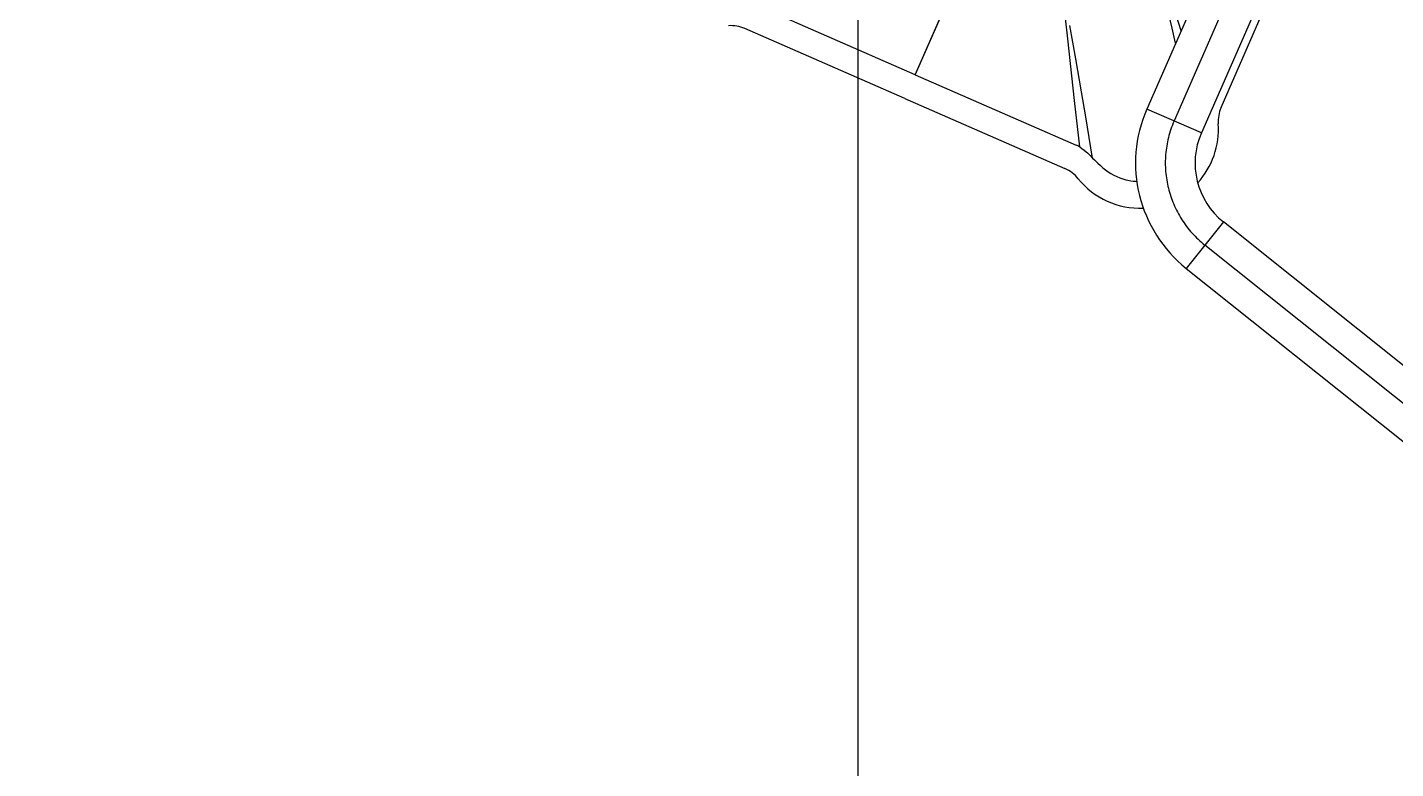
# Model space of a CAD drawing. Header units: millimetres. Extents: x 1145859089 to 1147511753, y -1047484727 to -1047247487.
# Drawn here: x 1146335199 to 1146335981, y -1047431751 to -1047431328 of the extents above; entities that cross this region are included whole.
import ezdxf
from ezdxf.xclip import XClip

# ---------------------------------------------------------------- set-up
doc = ezdxf.new("R2010")
doc.units = ezdxf.units.MM
doc.header["$LTSCALE"] = 100
doc.header["$MEASUREMENT"] = 0
doc.header["$XCLIPFRAME"] = 2
doc.linetypes.add('단지배치도$0$CENTER', pattern=[31, 30, -0.5, 0, -0.5])
doc.layers.get('0').update_dxf_attribs({"linetype": 'CONTINUOUS'})
doc.layers.add('XREF', color=135, linetype='CONTINUOUS')
doc.layers.add('단지배치도$0$W240910', color=135, linetype='CONTINUOUS')

# ---------------------------------------------------------------- blocks, each defined once
blk = doc.blocks.new('단지배치도$0$zw$9902')
at = {"layer": '단지배치도$0$W240910', "ltscale": 5}
blk.add_line((67000.06, -51499.98), (67000.06, -67681.69), dxfattribs=at)
at = {"layer": '단지배치도$0$W240910', "linetype": '단지배치도$0$CENTER'}
for p, q in [((67229.91, -59899.64), (67180.77, -60011.99)), ((67481.54, -60309.22), (67198.27, -60082.9))]:
    blk.add_line(p, q, dxfattribs=at)
at = {"layer": '단지배치도$0$W240910', "linetype": 'ByBlock', "ltscale": 20}
for p, q in [((67032.95, -59985.61), (67063.91, -59914.83)), ((67032.95, -59985.61), (67063.91, -59914.83)), ((67032.95, -59985.61), (67063.91, -59914.83)), ((67032.95, -59985.61), (67063.91, -59914.83)), ((67033.12, -59985.22), (67064.08, -59914.44)), ((67033.12, -59985.22), (67064.08, -59914.44)), ((67033.12, -59985.22), (67064.08, -59914.44)), ((67033.12, -59985.22), (67064.08, -59914.44)), ((67202.12, -59920.74), (67165.19, -60005.18)), ((67233.27, -59934.37), (67196.34, -60018.8)), ((67207.62, -60004.25), (67237.39, -59936.17)), ((67120.04, -59965.11), (67117.13, -59938)), ((67184.7, -59960.56), (67177.61, -59938.09)), ((67032.95, -59985.61), (66941.1, -59945.44)), ((67179.59, -59959.05), (67176.59, -59946.16)), ((67027.01, -59999.18), (66935.61, -59959.2)), ((67124.68, -59976.45), (67121.3, -59957.54)), ((67181.65, -59967.55), (67179.59, -59959.05)), ((67123.89, -60000.28), (67120.04, -59965.11)), ((67127.93, -59995.35), (67124.68, -59976.45)), ((67032.95, -59985.61), (67124.8, -60025.78)), ((67027.01, -59999.18), (67118.42, -60039.16)), ((67130.31, -60009.55), (67127.93, -59995.35)), ((67126.88, -60026.78), (67123.89, -60000.28)), ((67196.34, -60018.8), (67165.19, -60005.18)), ((67134.17, -60033.3), (67130.31, -60009.55)), ((67126.88, -60026.78), (67128.15, -60027.65)), ((67128.15, -60027.65), (67129.4, -60028.59)), ((67129.4, -60028.59), (67130.61, -60029.61)), ((67130.61, -60029.61), (67131.33, -60030.27)), ((67131.33, -60030.27), (67132.78, -60031.72)), ((67132.78, -60031.72), (67134.17, -60033.3)), ((67134.17, -60033.3), (67135.35, -60034.22)), ((67135.35, -60034.22), (67136.67, -60035.44)), ((67136.67, -60035.44), (67137.27, -60036.06)), ((67137.27, -60036.06), (67138.63, -60037.43)), ((67138.63, -60037.43), (67140.06, -60038.72)), ((67140.06, -60038.72), (67141.56, -60039.93)), ((67141.56, -60039.93), (67143.12, -60041.05)), ((67143.12, -60041.05), (67144.7, -60042.06)), ((67144.7, -60042.06), (67146.34, -60042.97)), ((67146.34, -60042.97), (67148.02, -60043.78)), ((67148.02, -60043.78), (67149.73, -60044.49)), ((67149.73, -60044.49), (67151.48, -60045.09)), ((67151.48, -60045.09), (67153.25, -60045.6)), ((67153.25, -60045.6), (67154.42, -60045.87)), ((67154.42, -60045.87), (67156.11, -60046.18)), ((67156.11, -60046.18), (67157.34, -60046.34)), ((67157.34, -60046.34), (67158.71, -60046.47)), ((67158.71, -60046.47), (67159.45, -60046.5)), ((67208.9, -60069.63), (67187.67, -60096.19)), ((67491.63, -60295.52), (67208.88, -60069.62)), ((67187.67, -60096.19), (67471.46, -60322.92))]:
    blk.add_line(p, q, dxfattribs=at)
at = {"layer": '단지배치도$0$W240910'}
blk.add_arc((56404.25, -57219.78, 0), 12756.72, 322.50733, 9.110085, dxfattribs=at)
at = {"layer": '단지배치도$0$W240910', "linetype": 'ByBlock', "ltscale": 20}
for centre, radius, start, end in [((66927.61, -59977.49), 19.96, 66.37643, 94.03542), ((67235.74, -60036.03), 77, 156.37669, 231.37669), ((67225.9, -60012.24), 19.96, 156.37643, 184.03542), ((67161.11, -60016.82), 45, 317.4019, 4.03517), ((67235.74, -60036.03), 43, 156.37669, 231.37669), ((67111.14, -60057.01), 34.09, 62.50165, 66.37681), ((67110.42, -60057.45), 19.96, 38.71795, 66.37694), ((67161.11, -60016.82), 45, 218.71821, 272.62135)]:
    blk.add_arc(centre, radius, start, end, dxfattribs=at)
at = {"layer": '단지배치도$0$W240910', "linetype": '단지배치도$0$CENTER'}
blk.add_arc((67235.74, -60036.03), 60, 156.37669, 231.37669, dxfattribs=at)
blk = doc.blocks.new('단지배치도')
blk.add_blockref('단지배치도$0$zw$9902', (141034.19, 142437.16))

msp = doc.modelspace()

# ---------------------------------------------------------------- block references
at = {"layer": 'XREF'}
ref = msp.add_blockref('단지배치도', (1146127639.433662, -1047513806.462535), dxfattribs=at)
XClip(ref).set_block_clipping_path([(72982.4064819524, 34919.7593965302), (360382.4067475507, 255319.7593436702)])

doc.saveas('drawing.dxf')
